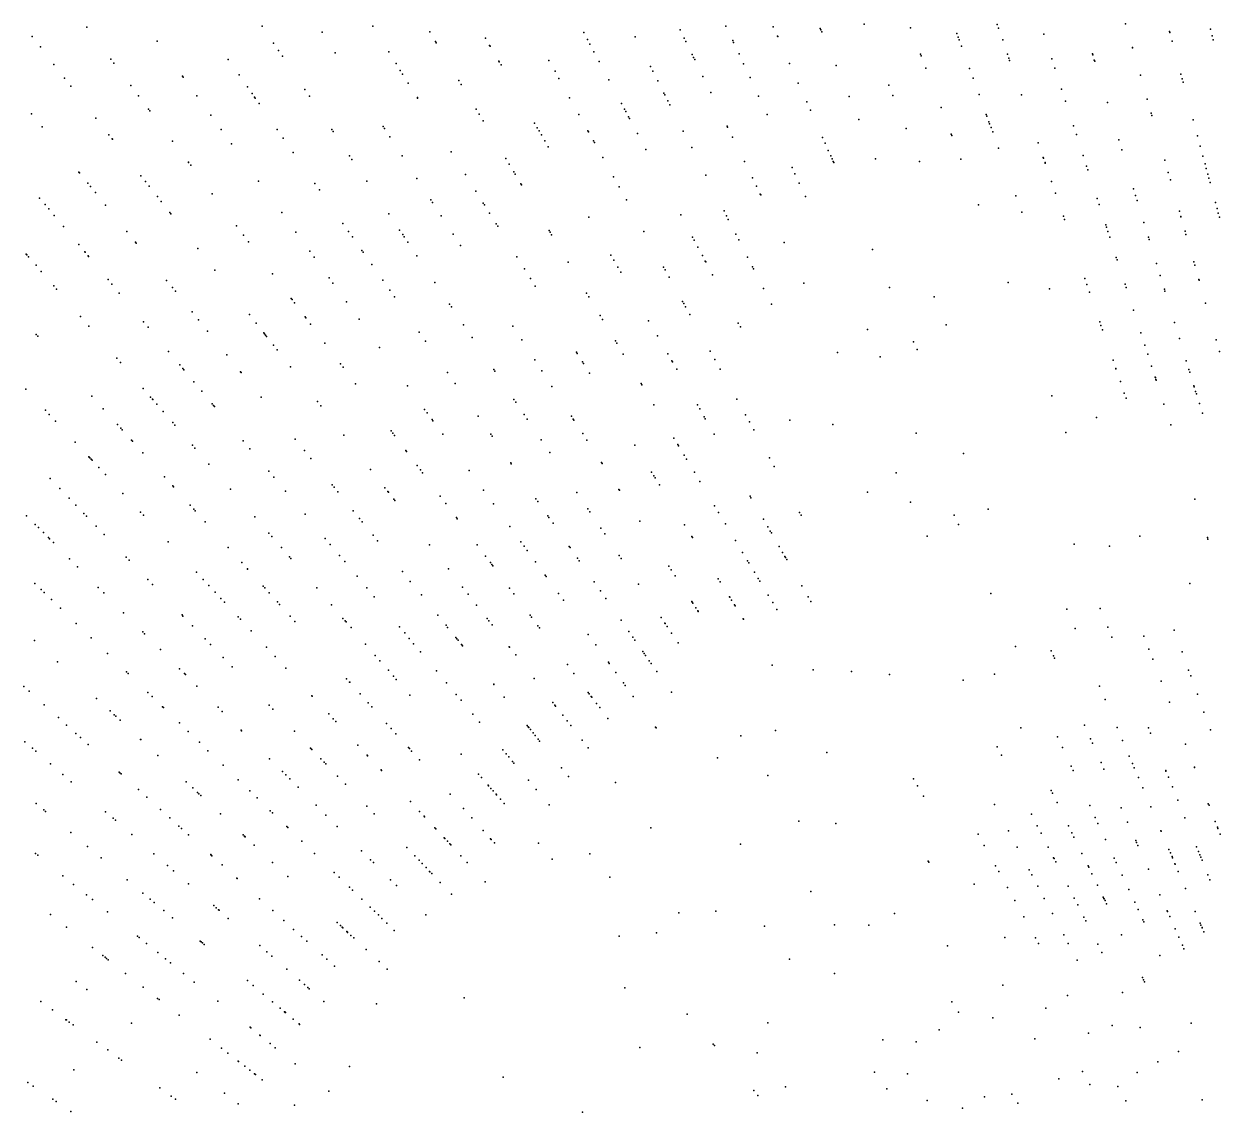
# Model space of a CAD drawing. Header units: metres. Extents: x -4327 to 4266, y -3886 to 3992.
# Drawn here: x -97.5 to -30.5, y 63.9 to 124.9 of the extents above; entities that cross this region are included whole.
import ezdxf

# ---------------------------------------------------------------- set-up
doc = ezdxf.new("R2010")
doc.units = ezdxf.units.M

msp = doc.modelspace()

# ---------------------------------------------------------------- linework, layer by layer
for p in [(-93.96, 124.69, -121.36), (-84.15, 124.76, -118.83), (-77.95, 124.75, -119.46), (-60.75, 124.55, -120.66), (-58.18, 124.76, -121.72), (-55.53, 124.72, -116.92), (-52.9, 124.63, 2091.87), (-50.45, 124.87, -117.91), (-47.85, 124.66, -118.08), (-42.99, 124.85, -119.74), (-42.92, 124.64, 2089.85), (-35.81, 124.88, -119.11), (-31.06, 124.59, -116.31), (-97.01, 124.17, -120.3), (-90.03, 123.92, -121.09), (-80.79, 124.41, -118.72), (-74.76, 124.43, -119.46), (-74.44, 123.89, 2091.51), (-71.64, 124.09, -120.16), (-66.14, 124.4, -120.66), (-65.93, 124, -120.81), (-63.26, 124.15, -121.32), (-60.52, 124.08, -117.06), (-60.42, 123.89, 2094.22), (-57.8, 123.96, -121.21), (-55.3, 124.19, -117.59), (-55.28, 124.17, -121.78), (-52.87, 124.54, -118.72), (-52.82, 124.43, -118.09), (-45.26, 124.34, -118.69), (-45.18, 124.14, 2094.34), (-45.13, 123.99, 2091.84), (-42.69, 123.98, 2096.9), (-40.39, 124.3, 2090.17), (-33.35, 124.46, -120.62), (-33.33, 124.39, -116.27), (-33.2, 123.91, -120.87), (-30.97, 124.22, -116.35), (-30.91, 123.98, -116.63), (-96.56, 123.59, -118.39), (-83.51, 123.81, 2094.68), (-83.23, 123.4, -121.68), (-80.05, 123.26, -118.03), (-77.06, 123.32, 2087.69), (-74.4, 123.82, -119.94), (-71.41, 123.68, 2099.9), (-71.38, 123.64, -120.39), (-65.8, 123.75, 2094.57), (-65.57, 123.32, -120.55), (-57.75, 123.84, -117.55), (-45, 123.63, -118.4), (-37.67, 123.21, -116.2), (-35.43, 123.55, -116.17), (-35.42, 123.54, -116.93), (-95.8, 122.61, -121.23), (-92.62, 122.91, 2094.1), (-92.45, 122.69, -121.72), (-86.04, 122.88, -122.63), (-83.01, 123.07, -122.16), (-76.65, 122.67, -119.7), (-70.9, 122.8, -120.37), (-70.87, 122.75, -119.66), (-70.77, 122.58, -120.29), (-68.09, 122.84, -120.42), (-65.28, 122.77, 2095.14), (-60.07, 123.16, -117.49), (-59.99, 123, -120.74), (-59.99, 122.99, -121.13), (-59.93, 122.88, -120.89), (-57.45, 123.2, 2100.36), (-57.19, 122.64, -117.18), (-54.62, 122.67, 2092.45), (-52.02, 122.55, -118.9), (-47.29, 123.19, 2091.84), (-47.25, 123.09, -119.96), (-42.42, 123.19, -119.06), (-42.34, 122.96, -118.97), (-42.3, 122.83, -119.11), (-39.94, 122.93, -119.81), (-37.65, 123.14, -119.62), (-37.56, 122.85, -116.62), (-37.54, 122.79, -116.69), (-88.6, 121.95, -118.1), (-88.56, 121.9, -121.81), (-85.44, 122.02, -122.32), (-76.41, 122.28, -119.46), (-76.28, 122.07, -118.98), (-67.75, 122.23, -119.69), (-62.41, 122.49, -117.35), (-62.28, 122.23, 2101.78), (-59.47, 121.94, -121.69), (-56.83, 121.87, -118.9), (-46.99, 122.41, -118.9), (-44.54, 122.38, -118.75), (-39.77, 122.41, -116.34), (-34.98, 122.01, -120.12), (-32.71, 122.06, -119.98), (-95.2, 121.85, 2104.08), (-94.85, 121.4, 2096.35), (-91.5, 121.43, -122.1), (-84.97, 121.35, -118.97), (-81.75, 121.2, -119.78), (-75.97, 121.57, -119.69), (-73.13, 121.71, -120.14), (-73, 121.49, -120.45), (-67.53, 121.83, -120.22), (-64.73, 121.74, -120.71), (-62, 121.69, -121.43), (-54.13, 121.57, 2091.52), (-49.07, 121.45, -119.04), (-44.35, 121.85, -118.63), (-39.39, 121.23, -120.63), (-32.64, 121.8, -120.26), (-32.59, 121.61, -120.46), (-91.07, 120.86, -121.39), (-87.8, 120.85, -118.22), (-84.71, 120.98, -118.73), (-84.57, 120.78, -123.37), (-84.53, 120.72, -123.46), (-81.5, 120.83, -119.94), (-75.45, 120.75, 2093.66), (-75.44, 120.72, 2093.16), (-66.93, 120.74, -116.67), (-61.66, 121.01, 2098.36), (-61.6, 120.91, -120.91), (-61.43, 120.57, -117.18), (-59.03, 121.04, -118.68), (-56.35, 120.83, -119.06), (-51.29, 120.82, -118.38), (-48.84, 120.87, -118.61), (-44.01, 120.92, -120.07), (-41.63, 120.91, -119.83), (-39.17, 120.55, -119.57), (-34.6, 120.66, -120.49), (-90.51, 120.11, -122.54), (-90.44, 120.02, -117.88), (-84.32, 120.42, 2094.1), (-72.17, 120.11, 2094.07), (-64.03, 120.43, -117.07), (-63.86, 120.1, -116.75), (-63.79, 119.98, -117.67), (-61.32, 120.34, -117.47), (-53.66, 120.52, -119.5), (-53.45, 120.05, -119.69), (-46.14, 120.2, -120), (-36.83, 120.47, -120.39), (-34.38, 119.89, -120.25), (-97.05, 119.85, -121.37), (-93.45, 119.61, 2096.76), (-87.02, 119.77, -122.65), (-72, 119.82, 2089.08), (-71.78, 119.45, -120.15), (-68.9, 119.33, -116.59), (-66.41, 119.81, -120.59), (-63.63, 119.67, 2094.12), (-63.58, 119.58, -117.8), (-55.87, 119.81, -118.45), (-50.74, 119.53, -118.8), (-43.61, 119.8, 2093.87), (-43.58, 119.72, -115.92), (-43.46, 119.39, -119.98), (-43.42, 119.29, -117.16), (-34.34, 119.75, -119.32), (-32.02, 119.51, -118.76), (-96.46, 119.12, 2101.42), (-92.72, 118.67, -122.29), (-86.43, 118.96, -118.34), (-83.3, 118.96, -119.78), (-80.24, 118.96, -119.14), (-80.16, 118.85, -119.29), (-77.37, 119.14, -120.46), (-77.3, 119.03, -120.61), (-76.99, 118.55, -120.13), (-68.74, 119.06, -116.96), (-68.64, 118.89, -117.58), (-68.51, 118.67, -117.49), (-65.91, 118.9, -117.59), (-65.87, 118.83, -121.47), (-63.14, 118.75, -117.36), (-60.57, 118.87, -117.45), (-58.12, 119.16, -118.4), (-58.09, 119.1, -118.47), (-57.82, 118.54, -118.04), (-48.09, 119.03, 2089.56), (-45.57, 118.7, -119.15), (-45.54, 118.64, -119.22), (-43.34, 119.07, -120.7), (-43.25, 118.83, -116.96), (-38.72, 119.17, -118.19), (-38.56, 118.68, -120.18), (-31.79, 118.62, 2092.15), (-92.54, 118.45, -123.43), (-92.53, 118.43, -118.28), (-89.16, 118.31, -118.57), (-85.86, 118.17, -119.15), (-82.96, 118.49, -119.7), (-68.32, 118.34, -117.55), (-68.13, 118, -121.41), (-65.6, 118.34, -117.95), (-65.54, 118.24, -116.94), (-62.66, 117.85, -118.15), (-60.1, 117.95, -119), (-52.77, 118.51, -118.94), (-52.63, 118.21, -119.67), (-42.92, 117.93, -117.99), (-40.71, 118.22, -118.84), (-36.19, 118.38, -118.7), (-31.63, 118.03, -119.62), (-82.4, 117.68, 2095.58), (-79.26, 117.5, -120.45), (-79.12, 117.29, 2097.23), (-76.31, 117.5, -121.19), (-73.56, 117.72, -116.54), (-70.51, 117.35, -116.86), (-65.08, 117.4, 2091.7), (-57.15, 117.18, -118.23), (-52.45, 117.8, -119.79), (-52.31, 117.49, 2093.3), (-52.24, 117.33, 2090.56), (-52.17, 117.18, -119.42), (-49.8, 117.32, 2093.12), (-47.34, 117.18, -119.6), (-45.03, 117.31, -120.36), (-40.42, 117.4, -118.67), (-40.41, 117.36, -119.79), (-38.18, 117.52, -119.65), (-36.02, 117.82, -119.3), (-33.62, 117.25, 2097.46), (-31.48, 117.48, -119.85), (-94.41, 116.58, -122.22), (-94.37, 116.54, -118.29), (-88.27, 117.14, -122.73), (-88.26, 117.12, -118.82), (-88.14, 116.97, -118.67), (-70.32, 117.03, -120.73), (-70.05, 116.59, -116.75), (-54.48, 116.83, -119.09), (-52.14, 117.11, 2105.35), (-40.32, 117.11, -118.63), (-40.32, 117.09, -119), (-37.99, 116.92, 2094.39), (-37.92, 116.71, -119.09), (-33.42, 116.55, -119.87), (-31.36, 117.04, -120.31), (-31.29, 116.78, -120.57), (-93.91, 115.96, -122.8), (-90.93, 116.38, -118.73), (-90.67, 116.05, -122.01), (-84.34, 116.08, -119.93), (-81.19, 115.95, -119.5), (-78.29, 116.07, -119.78), (-75.48, 116.23, -120.27), (-72.76, 116.44, -120.61), (-69.98, 116.47, -121.08), (-69.66, 115.93, -117.64), (-69.62, 115.86, -121.5), (-64.48, 116.32, 2090.27), (-59.31, 116.41, -119.78), (-56.7, 116.26, -118.98), (-54.32, 116.49, -119.14), (-54.08, 115.97, -119.38), (-39.96, 116.06, 2091.15), (-33.3, 116.14, -116.74), (-31.21, 116.47, 2093.28), (-31.15, 116.25, -120.42), (-31.08, 116, -116.41), (-93.75, 115.77, -121.92), (-93.47, 115.43, -118.08), (-90.47, 115.8, 2093.35), (-90.01, 115.21, -118.99), (-86.94, 115.37, -118.75), (-80.93, 115.59, -119.26), (-72.19, 115.52, 2087.06), (-64.16, 115.75, -117.54), (-56.48, 115.8, -116.2), (-56.26, 115.34, -119.35), (-56.23, 115.3, -116.07), (-53.73, 115.22, -119.53), (-41.95, 115.25, 2089.4), (-39.74, 115.41, -119.76), (-35.36, 115.65, -116.98), (-35.25, 115.28, -120.22), (-96.6, 115.13, 2091.86), (-96.3, 114.77, -122.07), (-96.09, 114.52, -122.07), (-92.91, 114.73, -123.54), (-89.8, 114.94, 2094.18), (-74.7, 115.03, -116.95), (-74.6, 114.87, -117.18), (-71.77, 114.85, -121.21), (-71.7, 114.75, -120.97), (-63.75, 115.02, -118.47), (-44.05, 114.75, 2093.9), (-37.4, 115.1, -119.39), (-37.29, 114.76, 2094.78), (-35.16, 114.99, -117.33), (-30.78, 114.87, -120.43), (-30.69, 114.54, -117.23), (-95.79, 114.15, -123.04), (-89.31, 114.31, 2099.24), (-89.25, 114.24, -118.91), (-83.05, 114.31, -119.81), (-77.05, 114.24, -115.81), (-74.12, 114.13, -116.29), (-71.41, 114.28, -120.47), (-65.85, 114.05, -118.26), (-60.71, 114.19, 2105.03), (-58.29, 114.41, 2090.06), (-58.15, 114.13, 2103.6), (-58.05, 113.92, -118.39), (-41.61, 114.33, 2092.22), (-39.29, 114.11, -116.87), (-39.23, 113.93, -117.06), (-32.8, 114.4, -119.99), (-32.71, 114.09, -120.31), (-32.71, 114.08, -119.26), (-30.62, 114.28, 2093.66), (-30.56, 114.06, -117.38), (-95.27, 113.54, -118.49), (-91.72, 113.26, 2092.43), (-85.58, 113.57, 2090.92), (-82.26, 113.22, -119.85), (-79.62, 113.71, 2091.65), (-79.31, 113.26, -120.26), (-76.45, 113.33, -121.28), (-71.04, 113.69, 2088.95), (-70.96, 113.56, -118.41), (-68.08, 113.31, -118.83), (-68.03, 113.22, -117.83), (-62.78, 113.25, -118.46), (-36.92, 113.62, -116.69), (-36.88, 113.5, -116.82), (-36.8, 113.25, -119.92), (-34.78, 113.75, -120.05), (-32.48, 113.27, -120.1), (-94.41, 112.52, -122.09), (-91.23, 112.66, -119.31), (-91.19, 112.61, -119.78), (-85.19, 113.05, -119.5), (-84.91, 112.68, -120.04), (-79.09, 112.95, -119.93), (-76.27, 113.08, -117.07), (-76.19, 112.96, -121.41), (-75.99, 112.66, -117.28), (-73.46, 113.11, -117.31), (-67.94, 113.06, 2091.09), (-60.05, 112.93, -119.07), (-59.96, 112.77, -118.9), (-57.63, 113.11, -119.36), (-57.46, 112.78, -119.39), (-54.93, 112.63, -119.63), (-36.7, 112.94, -120.25), (-34.53, 112.93, -119.84), (-34.49, 112.81, -119.97), (-32.43, 113.09, -117.46), (-97.35, 111.99, -117.05), (-97.31, 111.95, -117.13), (-97.22, 111.84, -121.69), (-94.07, 112.11, -122.73), (-94.06, 112.1, -118.43), (-93.88, 111.89, 2096.92), (-93.86, 111.86, 2096.42), (-87.74, 112.31, -119.13), (-81.48, 112.15, -116.77), (-78.56, 112.2, -116.79), (-78.49, 112.09, -116.55), (-75.48, 111.9, -121.34), (-73.04, 112.48, -117.03), (-69.88, 111.84, -118.81), (-64.62, 111.93, -118.36), (-59.75, 112.37, -119.39), (-59.5, 111.91, -119.95), (-49.97, 112.24, 2093.15), (-96.8, 111.36, -120.49), (-81.23, 111.81, -120.34), (-78.01, 111.41, -121.32), (-69.46, 111.16, -117.83), (-67.02, 111.54, -118.13), (-64.46, 111.65, -118.71), (-64.23, 111.25, -119.21), (-64.23, 111.25, -119.21), (-61.67, 111.26, -119.08), (-59.34, 111.6, -119.22), (-59.31, 111.55, 2093.69), (-59.31, 111.55, 2093.69), (-56.97, 111.82, -119.81), (-56.7, 111.27, -117.54), (-56.64, 111.16, -117.68), (-36.33, 111.8, -116.85), (-36.28, 111.67, -119.81), (-34.08, 111.47, -117.14), (-31.99, 111.55, -117.64), (-31.93, 111.37, -117.83), (-96.51, 111.02, -120.65), (-92.77, 110.56, -118.91), (-89.49, 110.51, -118.33), (-86.79, 111.08, -120.19), (-83.56, 110.88, -120.36), (-80.4, 110.66, -117.01), (-77.39, 110.53, -121.02), (-69.13, 110.63, -117.4), (-64.07, 110.98, -119.18), (-61.58, 111.1, -118.91), (-61.36, 110.7, -119.39), (-58.93, 110.83, -120.49), (-38.09, 110.62, -120.56), (-33.87, 110.79, -117.83), (-31.7, 110.56, -117.61), (-31.69, 110.52, -118.35), (-95.81, 110.21, -122.33), (-95.65, 110.03, 2093.18), (-92.56, 110.31, -118.91), (-89.16, 110.11, 2100.23), (-89, 109.91, -119.66), (-80.18, 110.36, -120.49), (-77, 109.97, 2091.95), (-74.47, 110.4, 2093.02), (-68.86, 110.2, -117.96), (-56.08, 110.07, 2085.09), (-53.83, 110.37, 2091.9), (-49.03, 110.12, 2092.53), (-42.38, 110.4, 2092.66), (-40.06, 110.05, 2092.73), (-37.98, 110.29, -119.16), (-37.83, 109.86, -119.6), (-35.84, 110.31, -117.71), (-35.78, 110.11, -118.26), (-33.64, 110.03, -117.92), (-33.61, 109.92, -117.68), (-92.15, 109.81, -119.69), (-82.52, 109.5, -120.44), (-82.47, 109.44, -116.71), (-82.33, 109.26, -120.04), (-79.43, 109.32, -116.63), (-76.74, 109.6, -117.4), (-76.74, 109.6, -117.4), (-73.65, 109.19, -117.87), (-65.98, 109.81, -118.49), (-65.85, 109.59, -118.76), (-60.61, 109.34, 2090.77), (-60.54, 109.23, -117.54), (-55.63, 109.18, -118.91), (-46.52, 109.59, 2086.61), (-31.33, 109.25, -118.92), (-94.31, 108.49, -117.64), (-88.07, 108.75, -119.85), (-84.85, 108.61, -120.01), (-81.74, 108.48, -116.58), (-73.54, 109.03, -118.09), (-65.22, 108.55, -119.33), (-60.44, 109.04, -119.94), (-60.2, 108.6, -118.67), (-35.37, 108.85, -117.81), (-93.84, 107.95, -118.9), (-90.79, 108.19, -118.71), (-90.53, 107.89, -119.56), (-87.7, 108.3, -120.15), (-84.48, 108.13, -115.72), (-81.7, 108.42, -120.84), (-81.43, 108.06, 2090.63), (-78.72, 108.34, -117.64), (-72.87, 108.03, -118.3), (-70.11, 107.96, -118.54), (-65.09, 108.33, 2094.44), (-62.51, 108.26, -117.41), (-57.49, 108.12, -119.36), (-57.37, 107.91, -119.25), (-45.85, 108.02, 2096.97), (-37.26, 108.2, -119.21), (-37.19, 107.99, -119.77), (-33.07, 108.15, -118.08), (-96.79, 107.49, -117.33), (-96.7, 107.4, -117.49), (-87.2, 107.68, -116.46), (-84.05, 107.58, -121.11), (-84.01, 107.52, 2090.55), (-83.95, 107.45, -120.17), (-83.9, 107.38, -117.22), (-75.36, 107.62, -118.23), (-72.38, 107.31, -117.77), (-69.61, 107.19, -118.08), (-69.61, 107.19, -118.08), (-62.02, 107.42, -118.8), (-50.25, 107.77, 2104.14), (-37.1, 107.75, -120.02), (-34.95, 107.58, 2103.46), (-32.8, 107.27, -118.27), (-30.74, 107.19, -115.79), (-89.39, 106.53, 2095.39), (-83.5, 106.88, 2095.62), (-83.3, 106.63, 2090.63), (-80.64, 107.01, -117.18), (-77.57, 106.76, -117.59), (-75, 107.11, -118.18), (-66.54, 106.49, -117.54), (-64.37, 107.13, -118.53), (-64.29, 107, -117.24), (-59.07, 106.56, -119.27), (-51.93, 106.47, 2096.16), (-47.68, 107.08, 2094.47), (-47.68, 107.08, 2094.47), (-47.48, 106.64, 2106.52), (-34.73, 106.88, 2089.73), (-30.55, 106.54, -117.12), (-92.28, 106.16, -118.23), (-92.07, 105.92, -118.61), (-92.07, 105.91, -119), (-86.12, 106.35, -116.94), (-79.76, 105.85, -117.32), (-68.88, 106.07, -118.78), (-66.51, 106.43, -117.61), (-66.21, 105.96, -119.29), (-66.15, 105.86, -117.24), (-63.93, 106.39, -119.79), (-61.44, 106.41, -118.2), (-61.21, 106.02, -118.67), (-61.18, 105.96, -118.74), (-58.81, 106.09, -118.75), (-49.54, 106.24, 2094.72), (-36.51, 106.04, -118.63), (-34.57, 106.39, -118.21), (-32.41, 106.01, -116.76), (-88.76, 105.78, -119.71), (-88.59, 105.58, 2093.97), (-88.53, 105.51, -116.28), (-85.35, 105.4, -120.99), (-85.35, 105.39, -121.38), (-85.32, 105.36, -117.27), (-82.56, 105.68, -117.8), (-79.61, 105.65, -117.23), (-73.76, 105.35, -118.68), (-71.17, 105.52, -119.01), (-71.12, 105.44, -118.01), (-68.48, 105.45, -118.47), (-65.82, 105.33, -117.54), (-60.93, 105.54, -118.52), (-58.5, 105.54, -119.03), (-36.36, 105.58, -121.13), (-36.35, 105.57, -118.75), (-34.35, 105.72, -117.84), (-32.26, 105.52, -117.24), (-32.22, 105.38, -120.45), (-90.81, 104.47, -118.55), (-87.96, 104.83, -116.17), (-78.92, 104.73, -117.76), (-76.01, 104.62, -117.91), (-73.34, 104.74, -118.01), (-67.92, 104.58, 2085.53), (-62.93, 104.74, -118.19), (-62.89, 104.67, -118.63), (-36.1, 104.86, -119.12), (-34.15, 105.1, -122.53), (-34.15, 105.09, -117.78), (-34.14, 105.07, -119.85), (-34.11, 104.97, -117.9), (-34.09, 104.92, -118.63), (-31.99, 104.62, -118.8), (-31.97, 104.56, -121.9), (-97.38, 104.42, -118.42), (-93.68, 104.04, 2092.32), (-90.39, 103.98, -119.3), (-90.29, 103.87, 2090.98), (-90.27, 103.85, -115.65), (-87.53, 104.31, -119.62), (-84.2, 103.98, -116.63), (-70.05, 103.85, -117.13), (-57.57, 103.86, -119.2), (-39.94, 104.05, 2093.79), (-35.88, 104.2, -123.14), (-35.78, 103.92, -121.73), (-31.89, 104.3, -121.47), (-31.84, 104.16, -119.58), (-96.28, 103.25, -118.79), (-93.04, 103.33, 2095.14), (-93.04, 103.33, 2095.14), (-90.04, 103.58, 2102.78), (-89.69, 103.18, -116.32), (-86.94, 103.61, -116.1), (-86.86, 103.51, -120.8), (-86.81, 103.46, -120.88), (-81.05, 103.73, -117.95), (-80.86, 103.5, -116.78), (-75.05, 103.29, -118.22), (-69.94, 103.69, -117.34), (-62.22, 103.54, -118.9), (-59.78, 103.54, -115.52), (-59.65, 103.32, -115.78), (-33.66, 103.59, -119.58), (-31.68, 103.62, -119.75), (-96.06, 103.01, -119.17), (-95.71, 102.64, -118.22), (-89.15, 102.56, -116.13), (-74.9, 103.1, 2092.87), (-74.63, 102.73, -118.6), (-74.59, 102.66, -116.47), (-72.06, 102.92, -119.29), (-72.06, 102.92, -119.29), (-69.48, 103.01, -117.85), (-69.31, 102.75, -117.81), (-66.83, 102.91, -117.66), (-66.73, 102.75, -117.86), (-66.69, 102.69, -117.93), (-59.4, 102.88, -116.3), (-59.4, 102.88, -116.3), (-59.34, 102.77, -116.43), (-57.09, 102.99, -116.29), (-57.09, 102.99, -116.29), (-56.87, 102.6, -116.74), (-54.6, 102.69, 2098.78), (-37.43, 102.84, 2099.15), (-31.51, 103.08, -119.25), (-92.24, 102.44, -118.84), (-92.06, 102.25, -119.14), (-91.98, 102.15, -119.29), (-89.03, 102.41, -116.35), (-79.57, 101.85, -117.98), (-76.93, 102.09, 2099.36), (-76.83, 101.96, -118.59), (-76.73, 101.83, -117.67), (-74.03, 101.9, -117.13), (-71.35, 101.9, -116.96), (-71.27, 101.79, -117.47), (-66.2, 101.94, -118.86), (-58.84, 101.91, -119.55), (-56.62, 102.14, -119.03), (-52.2, 102.44, 2095.35), (-47.54, 101.96, 2091.98), (-39.15, 101.99, 2095.4), (-33.28, 102.42, -119.01), (-94.61, 101.46, 2090.4), (-91.46, 101.57, -119.8), (-91.41, 101.52, -120.26), (-88.05, 101.29, -119.2), (-87.91, 101.13, -116.03), (-85.2, 101.53, -116.17), (-82.29, 101.62, -117.8), (-68.52, 101.59, -118.91), (-65.96, 101.57, -118.95), (-63.29, 101.29, -118.85), (-61.1, 101.69, -115.76), (-60.88, 101.32, -115.84), (-60.84, 101.26, -119.1), (-93.84, 100.64, -115.65), (-93.82, 100.61, 2090.23), (-93.79, 100.58, -118.83), (-93.72, 100.51, 2087.98), (-90.82, 100.86, -119.75), (-84.83, 101.09, -117.2), (-81.78, 100.99, -117.58), (-81.42, 100.55, -117.84), (-76.1, 100.99, -116.96), (-76.06, 100.94, -117.03), (-68.04, 100.87, -118.72), (-60.52, 100.72, -119.37), (-60.39, 100.51, -116.43), (-55.75, 100.58, -116.58), (-44.89, 100.82, 2094.85), (-93.66, 100.44, -119.05), (-93.28, 100.03, -116.24), (-87.12, 100.22, -116.27), (-83.77, 99.83, -117.92), (-78.07, 99.92, -118.05), (-75.47, 100.15, -118.81), (-75.28, 99.9, 2092.01), (-72.56, 99.87, -117.6), (-70.23, 100.3, -117.93), (-70.2, 100.25, -117.99), (-65.15, 100.32, -115.82), (-65.11, 100.26, -115.89), (-55.49, 100.1, -117.81), (-96.02, 99.43, -119.17), (-92.91, 99.64, -119.54), (-89.61, 99.52, -117.25), (-83.49, 99.5, -117.66), (-75.16, 99.74, -117.17), (-62.34, 99.77, -118.87), (-62.22, 99.57, -118.76), (-62.15, 99.46, -118.89), (-59.95, 99.77, 2100.28), (-59.64, 99.26, 2089.54), (-48.65, 99.74, 2084.8), (-95.47, 98.87, -120.07), (-91.94, 98.59, -114.7), (-89.15, 99.01, -116.14), (-89.11, 98.96, -116.98), (-85.91, 98.83, -117.59), (-82.84, 98.72, -118.02), (-80.22, 99.07, 2093.62), (-80.12, 98.94, -117.88), (-79.9, 98.67, -118.98), (-77.27, 98.9, -119.43), (-77.11, 98.7, 2094.76), (-77.08, 98.66, -117.2), (-74.18, 98.44, 2099.89), (-71.75, 98.76, -117.95), (-66.53, 98.64, -116.47), (-64.17, 98.81, 2084.92), (-64.14, 98.77, -115.92), (-64.14, 98.76, -116.29), (-61.91, 99.07, -119.34), (-50.26, 98.65, 2101.59), (-94.95, 98.32, -119.41), (-94.57, 97.93, -116.6), (-88.17, 97.93, -117.42), (-76.78, 98.27, -117), (-76.72, 98.19, -120.01), (-73.86, 98.02, 2090.9), (-71.2, 98, -118.2), (-68.82, 98.29, -119.01), (-68.72, 98.14, -118.84), (-58.83, 97.9, -116.29), (-56.83, 98.43, -116.49), (-56.78, 98.34, 2090.42), (-47.85, 98.1, 2093.66), (-31.93, 98.26, 2091.45), (-97.33, 97.33, 2091.23), (-94.13, 97.47, 2093.62), (-93.97, 97.31, -119.88), (-90.95, 97.53, -116.38), (-90.79, 97.36, -119.67), (-87.97, 97.7, 2102.39), (-87.89, 97.61, -116.4), (-84.55, 97.27, -117.64), (-81.74, 97.42, -118.39), (-79.04, 97.61, -118.61), (-78.7, 97.19, 2091.51), (-73.27, 97.24, -118.28), (-73.22, 97.17, -117.3), (-68.15, 97.33, -115.56), (-68.09, 97.24, -115.32), (-65.92, 97.73, -116.16), (-65.91, 97.72, -119.36), (-65.8, 97.56, -119.55), (-58.6, 97.52, -116.73), (-56.08, 97.14, -117.23), (-54.06, 97.52, -119.24), (-53.97, 97.37, -119.06), (-45.41, 97.37, 2105.01), (-43.5, 97.71, 2095.52), (-96.85, 96.85, -115.63), (-96.67, 96.67, 2094.54), (-93.44, 96.76, -119.6), (-93.44, 96.75, 2095.94), (-87.34, 97, -116.56), (-78.55, 97, -117.61), (-70.28, 96.73, -118.72), (-67.86, 96.92, 2093.66), (-65.18, 96.64, -119.59), (-63.01, 97.03, -119.74), (-60.5, 96.82, -115.99), (-58.21, 96.88, -117.1), (-55.84, 96.71, -117.36), (-55.7, 96.47, -117.97), (-45.16, 96.85, 2093.77), (-96.39, 96.39, -119.08), (-96.11, 96.11, -119.53), (-96.04, 96.04, -116.58), (-95.83, 95.83, -119.97), (-92.99, 96.29, -116.56), (-89.41, 95.88, -116.3), (-83.77, 96.37, -117.84), (-83.6, 96.17, -118.12), (-80.61, 96.06, -116.62), (-77.93, 96.24, -117.2), (-77.69, 95.94, -117.6), (-69.66, 95.88, -115.52), (-64.97, 96.33, -119.6), (-60.1, 96.17, -116.73), (-60.06, 96.12, 2086.42), (-57.65, 95.95, -118.15), (-55.64, 96.38, -117.72), (-46.91, 96.19, 2096.77), (-35.01, 96.2, 2095.5), (-31.23, 96.11, 2092.06), (-31.2, 96.02, 2090.06), (-86.04, 95.56, 2093.05), (-83.07, 95.56, -117.88), (-80.33, 95.73, -118.91), (-79.81, 95.11, 2095.58), (-74.77, 95.7, -118.24), (-72.11, 95.7, -118.46), (-69.48, 95.63, 2091.66), (-69.3, 95.39, -118.62), (-66.96, 95.62, -118.72), (-66.91, 95.55, -119.16), (-64.15, 95.11, -117.19), (-57.25, 95.28, -117.84), (-55.21, 95.62, -117.18), (-55.01, 95.28, -116.51), (-38.68, 95.74, 2090.2), (-36.71, 95.63, 2096.75), (-94.93, 94.93, 2091.95), (-94.48, 94.48, -120.24), (-91.76, 95.02, -116.68), (-91.59, 94.84, -116.59), (-85.29, 94.72, 2093.37), (-82.61, 95.04, -118.26), (-82.53, 94.94, -115.46), (-79.52, 94.77, -117.33), (-79.52, 94.77, -117.33), (-71.65, 95.08, -119.24), (-71.37, 94.71, -118.65), (-71.29, 94.61, -115.21), (-71.24, 94.54, -116.01), (-68.84, 94.75, -115.16), (-66.5, 94.97, -116), (-66.4, 94.82, -115.82), (-64.05, 94.95, -117.38), (-61.38, 94.52, -117.41), (-56.97, 94.81, -115.61), (-56.9, 94.7, -118.15), (-54.88, 95.06, -115.73), (-54.84, 94.99, -117.17), (-54.84, 94.99, -117.17), (-54.78, 94.88, -117.29), (-90.54, 93.76, -116.78), (-87.82, 94.17, -117.03), (-87.44, 93.76, -116.9), (-84.96, 94.36, -116.03), (-84.96, 94.35, -116.41), (-78.83, 93.95, -117.72), (-76.29, 94.21, -117.39), (-73.72, 94.36, -118.9), (-68.3, 94, -119.6), (-68.25, 93.94, -116.17), (-61.24, 94.31, -117.66), (-61.03, 93.98, -116.99), (-58.61, 93.8, -115.61), (-56.59, 94.18, -116.99), (-56.38, 93.83, -117.71), (-96.86, 93.54, -119.07), (-96.52, 93.21, -115.43), (-93.32, 93.32, -116.44), (-90.28, 93.49, -116.82), (-87.12, 93.43, -117.77), (-84.09, 93.39, -115.6), (-84, 93.29, -116.48), (-81.09, 93.29, -116.34), (-78.28, 93.29, -117.54), (-75.85, 93.66, -118.11), (-72.92, 93.33, -119.15), (-70.29, 93.28, -118.66), (-65.56, 93.63, -117.26), (-65.21, 93.13, 2092.91), (-63.07, 93.5, -116.99), (-58.51, 93.64, -114.41), (-56.29, 93.68, -118.56), (-53.93, 93.41, 2090.72), (-32.21, 93.54, 2095.42), (-96.34, 93.04, -120.26), (-95.93, 92.64, -115.99), (-93.01, 93.01, -116.94), (-86.77, 93.05, 2089.63), (-86.45, 92.71, -116.99), (-86.26, 92.5, -115.83), (-83.75, 93.02, 2093.26), (-83.29, 92.51, -116.14), (-77.87, 92.8, -118.2), (-75.23, 92.9, -118.05), (-72.62, 92.95, -115.73), (-70.06, 92.97, -116.22), (-67.55, 92.98, 2094.6), (-67.28, 92.61, -116.04), (-64.91, 92.7, -116.62), (-60.1, 92.54, -117.24), (-60.07, 92.5, -115.91), (-60.03, 92.44, -117.36), (-57.99, 92.8, -118.44), (-57.97, 92.78, -121.17), (-57.87, 92.61, -118.98), (-55.81, 92.89, -120.42), (-55.56, 92.47, -118.83), (-53.58, 92.8, -118.82), (-53.43, 92.54, 2093.52), (-43.36, 92.99, 2100.25), (-95.43, 92.16, -116.79), (-91.9, 91.9, -116.44), (-88.63, 91.78, -116.46), (-83.17, 92.37, -116.35), (-80.27, 92.34, -116.94), (-74.31, 91.77, -115.6), (-72.14, 92.33, -118.65), (-69.15, 91.76, -115.97), (-59.86, 92.17, -115.25), (-59.76, 92.01, -115.43), (-59.74, 91.99, -117.17), (-59.73, 91.97, -117.54), (-57.71, 92.35, -120.61), (-57.67, 92.29, 2087.42), (-55.33, 92.08, -119.25), (-39.1, 92.11, -93.57), (-37.23, 92.14, 2104.91), (-94.56, 91.31, 2102.14), (-88.58, 91.72, 2094.12), (-88.05, 91.18, -117.74), (-85.49, 91.68, -118.5), (-85.36, 91.54, -116.14), (-82.58, 91.71, 2102.38), (-82.31, 91.42, 2095.64), (-79.62, 91.59, -117.26), (-79.5, 91.45, 2103.51), (-79.45, 91.4, -117.52), (-79.16, 91.07, -117.61), (-76.46, 91.12, -115.43), (-73.85, 91.2, 2096.97), (-73.76, 91.08, 2094.22), (-71.55, 91.59, -116.41), (-71.45, 91.45, 2094.29), (-71.27, 91.22, -119.68), (-69.07, 91.66, -116.09), (-68.71, 91.18, 2101.65), (-64.05, 91.48, -117.36), (-61.81, 91.64, -117.06), (-61.6, 91.32, -117.42), (-61.59, 91.31, -115.37), (-61.47, 91.14, -115.91), (-57.22, 91.57, -118.41), (-57.2, 91.54, -118.78), (-36.8, 91.09, -93.69), (-93.71, 90.5, -116.47), (-90.83, 90.83, -117), (-90.73, 90.73, -117.52), (-87.33, 90.44, -116.28), (-84.76, 90.9, 2097.82), (-76.16, 90.77, -118.04), (-75.91, 90.47, -115.23), (-73.3, 90.52, -118.98), (-73.24, 90.45, -115.19), (-68.61, 91.05, -116.84), (-65.89, 90.68, -116.27), (-63.62, 90.86, -116.69), (-63.39, 90.53, -115.01), (-61.22, 90.76, -117.71), (-38.64, 91.02, -93.37), (-36.58, 90.54, -94.66), (-34.78, 90.6, 2104.26), (-33.09, 90.93, 2098.02), (-96.89, 90.35, -116.25), (-89.84, 89.84, -118.15), (-87.03, 90.13, -116.01), (-83.91, 89.98, -116.95), (-78.36, 90.14, -117.43), (-75.67, 90.17, -118.81), (-73.18, 90.37, -119.17), (-72.99, 90.13, 2092.79), (-72.97, 90.11, -115.63), (-72.93, 90.06, -119.55), (-70.31, 89.99, -116.66), (-70.29, 89.97, -115.99), (-65.46, 90.1, -117.3), (-63.28, 90.37, 2094.1), (-62.84, 89.74, -116.27), (-60.86, 90.22, -116.26), (-41.97, 90.01, -93.27), (-39.97, 89.77, -93.3), (-34.5, 89.87, -93.93), (-95.6, 89.15, -116.35), (-92.81, 89.62, -117.12), (-86.33, 89.4, -116.72), (-83.41, 89.45, -116.63), (-77.81, 89.51, -114.72), (-77.55, 89.21, -117.62), (-75.28, 89.71, -115.52), (-69.95, 89.54, 2091.67), (-64.76, 89.13, -117.06), (-64.71, 89.07, -115.07), (-62.76, 89.63, -119.47), (-62.68, 89.51, -115.84), (-62.47, 89.22, -117.89), (-62.37, 89.07, -118.73), (-39.84, 89.49, -93.62), (-39.78, 89.36, 2095.97), (-34.28, 89.3, -93.84), (-32.65, 89.71, -94.38), (-91.73, 88.59, 2094.37), (-91.65, 88.5, -115.92), (-88.77, 88.77, -116.11), (-88.5, 88.5, -116.52), (-88.44, 88.44, 2091.76), (-85.82, 88.87, -116.41), (-82.81, 88.8, -117.19), (-77.08, 88.68, -114.77), (-74.39, 88.66, -119), (-67.06, 89, -117.24), (-66.69, 88.5, -117.48), (-64.34, 88.56, -121.11), (-62.05, 88.61, -117.21), (-55.59, 88.96, 2100.13), (-53.3, 88.71, 2094.95), (-51.16, 88.61, 2094.5), (-49.03, 88.45, 2093.56), (-43.15, 88.46, 2084.68), (-32.28, 88.68, -96.19), (-97.48, 87.77, 2097.65), (-87.8, 87.8, -116.48), (-79.42, 88.21, -117.47), (-79.25, 88.02, -117.73), (-79.24, 88.01, -118.1), (-76.8, 88.35, -114.85), (-76.64, 88.16, -115.11), (-73.82, 87.98, -115.67), (-71.18, 87.9, -116.68), (-71.17, 87.89, -117.04), (-68.92, 88.22, -116.75), (-63.92, 87.98, -117.7), (-63.82, 87.83, -118.55), (-44.9, 88.12, 2094.67), (-37.27, 87.8, 2092.83), (-33.81, 88.08, -95.86), (-32.16, 88.37, -96.16), (-97.19, 87.51, -116.66), (-93.41, 87.11, -115.57), (-90.55, 87.44, -117.58), (-90.31, 87.21, -115.73), (-81.36, 87.25, -117.94), (-81.35, 87.24, -118.31), (-78.66, 87.36, -118.26), (-75.88, 87.29, -118.02), (-73.28, 87.33, 2098.66), (-70.6, 87.18, -116.87), (-65.89, 87.44, -116.33), (-65.83, 87.36, -117.11), (-65.72, 87.22, -118.98), (-65.69, 87.18, -120.37), (-63.37, 87.22, -118.23), (-61.23, 87.45, -118.5), (-31.79, 87.34, -89.81), (-96.35, 86.75, -116.42), (-92.66, 86.41, -117.06), (-89.72, 86.64, -118.81), (-89.67, 86.59, -116.69), (-86.61, 86.61, -116.8), (-86.38, 86.38, -117.14), (-83.75, 86.73, 2093.03), (-83.54, 86.5, -116.96), (-78.21, 86.86, -118.23), (-78.01, 86.63, -118.18), (-73, 87, -115.88), (-67.87, 86.87, -117), (-67.76, 86.73, -115.79), (-67.72, 86.68, -115.85), (-65.42, 86.82, -117.4), (-65.25, 86.59, -119.69), (-36.95, 87.04, -90.67), (-33.36, 86.9, -93.24), (-95.55, 86.04, -116.86), (-92.43, 86.19, -117.4), (-92.34, 86.11, -117.54), (-92.09, 85.88, -115.7), (-88.77, 85.73, 2102.38), (-80.42, 86.24, -115.06), (-80.17, 85.97, -118.26), (-80.02, 85.81, -114.23), (-77.18, 85.71, -115.53), (-72.35, 86.22, -116.87), (-71.97, 85.77, -116.39), (-67.31, 86.16, -121.23), (-67.07, 85.85, -119.22), (-64.79, 85.98, -117.68), (-31.42, 86.33, -91.62), (-95.09, 85.61, -117.18), (-94.57, 85.15, -117.19), (-88.29, 85.26, -116.54), (-85.32, 85.32, -117.61), (-85.3, 85.3, 2094.03), (-82.34, 85.27, 2097.65), (-76.92, 85.43, -115.91), (-76.66, 85.13, -115.25), (-69.31, 85.59, -116.75), (-69.25, 85.52, -114.77), (-69.22, 85.48, -115.85), (-69.13, 85.37, -114.95), (-68.97, 85.17, -117.6), (-66.87, 85.59, -117.82), (-62.12, 85.5, 2093.08), (-62.08, 85.45, 2091.84), (-55.4, 85.31, 2105.79), (-41.68, 85.46, -95.13), (-38.11, 85.6, -90.83), (-36.28, 85.47, -90.99), (-34.53, 85.46, -91.32), (-34.41, 85.16, -91.3), (-31.06, 85.34, 2093.03), (-97.42, 84.68, -117.05), (-94.31, 84.92, -115.72), (-93.88, 84.53, 2093.44), (-90.95, 84.81, -115.91), (-90.93, 84.8, 2098.57), (-87.66, 84.65, 2095.46), (-78.79, 84.49, -115.34), (-68.86, 85.03, -119.47), (-68.69, 84.83, -118.01), (-68.61, 84.72, -118.13), (-66.23, 84.77, -118.1), (-57.34, 85.01, 2099), (-43, 84.4, -94.78), (-39.62, 84.95, -96.8), (-37.78, 84.85, -91.32), (-37.67, 84.6, -91.95), (-35.98, 84.75, -91.42), (-32.45, 84.54, -90.11), (-97, 84.32, -116.55), (-96.81, 84.15, -116.83), (-89.99, 83.91, -118.75), (-87.18, 84.18, -116.71), (-83.73, 83.73, -114.91), (-81.43, 84.32, -117.54), (-81.38, 84.27, -117.6), (-81.36, 84.25, -115.16), (-80.85, 83.72, -118.37), (-78.26, 83.92, -115.06), (-78.25, 83.91, -118.23), (-78.24, 83.9, -118.6), (-75.96, 84.36, -115.58), (-75.9, 84.3, -116), (-75.78, 84.16, -116.19), (-73.01, 83.99, -116.69), (-70.67, 84.23, -115.55), (-70.49, 84.01, -115.13), (-70.34, 83.83, -116.39), (-65.89, 84.33, -118.27), (-58.66, 83.77, 2093.25), (-52.53, 84.07, 2099.66), (-42.76, 83.93, 2091.88), (-39.34, 84.35, -91.12), (-35.6, 83.87, -93.07), (-95.99, 83.44, -117.64), (-86.32, 83.36, -117.22), (-80.67, 83.53, -118.62), (-80.57, 83.44, 2093.04), (-77.49, 83.1, 2091.67), (-77.46, 83.07, -115.52), (-75.34, 83.67, 2093.72), (-70.13, 83.58, -116.69), (-70.05, 83.48, -117.83), (-67.38, 83.21, 2097.77), (-38.85, 83.31, -92.28), (-38.74, 83.07, -90.42), (-37.18, 83.52, -92.78), (-37.02, 83.14, -88.22), (-35.43, 83.46, -92.11), (-35.32, 83.21, -89.56), (-33.56, 83.07, 2091.33), (-31.95, 83.25, -91.48), (-31.95, 83.24, -90.09), (-95.31, 82.85, -115.66), (-94.84, 82.44, -115.97), (-92.14, 82.97, -115.94), (-92.12, 82.94, -119.24), (-92.04, 82.88, -116.45), (-88.4, 82.43, -117.04), (-85.48, 82.54, -117.34), (-83.01, 83.01, -117.72), (-82.82, 82.82, -118.34), (-82.6, 82.6, -115.11), (-79.92, 82.76, -115.11), (-72.03, 82.86, -116.39), (-71.86, 82.67, -116.63), (-69.24, 82.52, -117.63), (-66.99, 82.73, -120.12), (-64.37, 82.39, 2093.39), (-55.84, 82.79, 2090.87), (-47.69, 82.61, 2093.08), (-35.09, 82.67, -90.15), (-33.55, 83.03, -89.7), (-33.41, 82.69, -93.21), (-91.07, 82, -116.74), (-88.03, 82.09, -117.2), (-87.76, 81.84, -117.22), (-87.68, 81.76, -116.98), (-84.84, 81.93, -117.88), (-82.13, 82.13, -118.25), (-79.47, 82.3, -116.1), (-73.61, 81.75, -114.11), (-71.5, 82.25, -116.8), (-71.47, 82.22, -116.5), (-71.47, 82.22, -117.53), (-71.34, 82.07, -118.73), (-71.22, 81.93, -116.86), (-71.05, 81.74, -117.09), (-71.02, 81.7, -119.51), (-68.8, 82, -119.6), (-47.46, 82.21, 2082.84), (-39.97, 81.95, -88.77), (-39.9, 81.8, -91.06), (-34.85, 82.09, -93.21), (-33.19, 82.15, -93.42), (-96.79, 81.22, -115.97), (-90.6, 81.58, -117.03), (-87.58, 81.67, -117.48), (-84.42, 81.53, -115.27), (-81.12, 81.12, -118.6), (-78.29, 81.08, -116.02), (-75.84, 81.33, -115.73), (-70.81, 81.46, -116.07), (-70.6, 81.22, -117.38), (-68.08, 81.14, 2097.58), (-47.13, 81.63, 2093.38), (-43.15, 81.16, -98.19), (-39.64, 81.27, -91.66), (-37.82, 81.11, -90.82), (-34.4, 81.04, -93.95), (-32.89, 81.4, 2102.92), (-31.18, 81.21, -92.53), (-31.14, 81.13, -91.93), (-96.37, 80.86, -115.46), (-96.27, 80.78, -115.6), (-92.91, 80.76, -116.88), (-92.49, 80.4, -116.37), (-89.83, 80.89, -116.67), (-89.32, 80.42, -117.02), (-86.48, 80.64, -117.93), (-83.69, 80.81, -118.06), (-83.56, 80.69, -114.71), (-80.57, 80.57, -115.51), (-77.88, 80.64, -115.9), (-75.33, 80.78, -116.45), (-75.08, 80.51, -116.45), (-75.05, 80.48, -116.15), (-72.88, 80.94, -119.58), (-72.41, 80.42, -117.51), (-41.08, 80.63, -92.64), (-37.51, 80.44, -93.27), (-36.05, 80.98, -91.64), (-32.49, 80.41, -92.44), (-92.35, 80.28, -116.57), (-88.8, 79.96, 2094.34), (-88.65, 79.82, -117.94), (-82.77, 79.93, -114.75), (-82.71, 79.87, -118.35), (-79.94, 79.94, -116.37), (-74.47, 79.86, -114.88), (-74.42, 79.8, -115.3), (-71.77, 79.71, -117.37), (-62.38, 79.85, 2097.55), (-54.11, 80.23, 2098.27), (-52.03, 80.11, 2096.07), (-42.37, 79.69, -89.71), (-40.75, 79.98, -91.6), (-39.01, 79.98, -92.7), (-37.36, 80.11, -90.49), (-35.7, 80.17, -92.83), (-33.83, 79.69, -92.58), (-30.79, 80.21, -91.48), (-30.67, 79.89, 2104.76), (-30.64, 79.82, -91.53), (-94.86, 79.6, 2090.08), (-91.44, 79.49, -117.46), (-88.26, 79.47, -115.26), (-85.21, 79.46, -115.06), (-85.14, 79.4, -117.63), (-85.13, 79.38, -114.82), (-85.09, 79.35, -114.52), (-81.93, 79.12, -115.21), (-73.95, 79.3, -115.95), (-73.92, 79.27, -117.7), (-73.77, 79.11, -118.24), (-71.36, 79.25, -117.6), (-71.32, 79.2, -120), (-44.07, 79.5, 2095.03), (-40.54, 79.56, -89.25), (-38.82, 79.58, -91.74), (-38.7, 79.34, -91.66), (-36.94, 79.21, -91.45), (-35.24, 79.15, -92.86), (-35.19, 79.03, -90.92), (-33.82, 79.68, -90.18), (-30.52, 79.5, -94.22), (-96.84, 78.42, -115.63), (-93.93, 78.82, -116.3), (-90.2, 78.41, 2094.59), (-87.02, 78.36, -118.71), (-84.59, 78.88, -114.85), (-81.21, 78.43, -115.83), (-78.58, 78.58, -116.15), (-76.04, 78.75, -116.69), (-73.64, 78.97, -118.41), (-73.59, 78.91, -116.79), (-71.14, 79.01, -117.89), (-68.67, 79, 2095.64), (-65.8, 78.41, 2095.25), (-57.36, 78.94, 2090.97), (-43.72, 78.87, -93.64), (-41.88, 78.77, -90.74), (-40.14, 78.78, -90.12), (-38.26, 78.43, -94.66), (-38.25, 78.42, -89.51), (-35.12, 78.87, -93.14), (-33.38, 78.64, -93.29), (-33.3, 78.46, 2096.52), (-31.84, 78.8, -94.03), (-31.73, 78.53, -92.27), (-31.66, 78.35, -91.77), (-96.71, 78.32, -119.46), (-93.16, 78.17, -116.99), (-89.44, 77.75, -117.67), (-86.99, 78.33, -115.22), (-86.96, 78.3, -114.18), (-86.39, 77.79, -118.49), (-83.56, 77.92, -115.2), (-78.07, 78.07, -116.15), (-77.91, 77.91, 2091.6), (-75.6, 78.29, -117.28), (-75.36, 78.04, -115.9), (-75.19, 77.87, -118.84), (-73.02, 78.3, -119.24), (-72.66, 77.92, -117.35), (-67.9, 78.11, 2095.2), (-46.86, 77.99, 2097.03), (-46.83, 77.94, 2095.78), (-43.09, 77.74, -95.89), (-39.84, 78.18, -91.81), (-39.81, 78.14, 2100.67), (-39.72, 77.96, -91.36), (-37.91, 77.73, -91.98), (-36.45, 78.16, -90.83), (-36.34, 77.92, -93.47), (-36.33, 77.91, -91.43), (-33.21, 78.25, -91.31), (-33.18, 78.17, 2088.77), (-33.05, 77.85, -92.04), (-33.04, 77.83, -91.72), (-31.6, 78.22, 2473.81), (-31.6, 78.21, -91.91), (-31.53, 78.04, -92.41), (-95.3, 77.17, -115.93), (-89.1, 77.45, -118.12), (-85.56, 77.04, -118.89), (-85.55, 77.03, -115.05), (-82.71, 77.13, -115.65), (-80.11, 77.36, 2092.29), (-79.83, 77.09, -115.61), (-74.97, 77.63, 2091.97), (-74.77, 77.42, -119.73), (-74.75, 77.4, -116.72), (-74.65, 77.3, -119.55), (-64.69, 77.09, 2107.1), (-42.91, 77.41, 2092.63), (-41.21, 77.5, -92.14), (-41.06, 77.23, -92.42), (-37.87, 77.65, 2096.72), (-37.69, 77.28, -96.5), (-36, 77.21, 2095.52), (-34.52, 77.54, -93.8), (-32.86, 77.41, -94.17), (-31.2, 77.23, -94.2), (-94.7, 76.69, 2095.46), (-91.7, 76.95, -116.8), (-88.26, 76.73, -114.61), (-79.26, 76.54, -114.29), (-79.08, 76.37, -115.91), (-76.95, 76.95, -116.26), (-76.63, 76.63, -117.04), (-74.17, 76.8, -117.48), (-74.17, 76.8, -117.48), (-71.66, 76.84, 2103.63), (-44.28, 76.7, 2093.88), (-42.42, 76.52, 2095.67), (-40.72, 76.59, -93.79), (-39.03, 76.6, -91.43), (-37.38, 76.64, -91.4), (-35.63, 76.41, -91.95), (-32.46, 76.47, -93.74), (-31.09, 76.95, -94.48), (-93.97, 76.1, -117.35), (-93.65, 75.84, -116.69), (-90.82, 76.2, -117.97), (-90.41, 75.86, -117.44), (-90.18, 75.67, -117.4), (-84.29, 75.89, -116.37), (-78.56, 75.87, -116.93), (-73.54, 76.15, 2096.58), (-53.43, 76.3, 2094.18), (-42.01, 75.78, -96.92), (-40.36, 75.9, -91.43), (-38.68, 75.92, -94.17), (-37.06, 75.98, 2107.56), (-37.02, 75.9, -92.51), (-37.01, 75.88, -94.54), (-36.96, 75.79, -92.27), (-35.3, 75.69, -94.35), (-33.89, 76.11, -93.19), (-95.99, 75, -116.42), (-92.81, 75.16, -117.81), (-89.65, 75.23, -113.82), (-86.85, 75.5, -118.59), (-86.71, 75.37, -118.78), (-86.59, 75.27, -118.23), (-86.55, 75.24, -115.12), (-83.54, 75.22, -115.96), (-78.09, 75.41, -115.84), (-77.86, 75.19, -117.15), (-60.81, 75.09, 2095.02), (-58.74, 75.19, 2093.58), (-48.75, 75.07, 2089.33), (-39.91, 75.06, -94.36), (-38.49, 75.54, -92.87), (-36.87, 75.6, 2097.06), (-35.11, 75.29, -95.4), (-33.48, 75.21, -95.39), (-33.47, 75.18, -94.09), (-31.91, 75.18, -94.63), (-89.17, 74.82, -114.82), (-86.04, 74.79, -115.45), (-82.93, 74.67, -115.36), (-79.95, 74.55, -116.15), (-79.76, 74.38, -116.38), (-77.64, 74.98, -118.11), (-77.44, 74.79, -119.37), (-77.17, 74.52, -117.01), (-74.99, 74.99, -117.46), (-56.03, 74.36, 2093.18), (-52.11, 74.42, 2094.03), (-50.19, 74.41, 2095.08), (-41.5, 74.87, 2105.51), (-38.14, 74.85, -92.23), (-38.04, 74.65, -93.1), (-34.84, 74.71, -93.63), (-34.78, 74.59, -94.42), (-33.34, 74.89, -94.36), (-31.63, 74.52, -95.57), (-31.59, 74.41, -95.02), (-95.1, 74.3, -116.87), (-91.12, 73.79, -115.03), (-91.03, 73.72, -117.97), (-82.38, 74.17, -115.73), (-81.94, 73.78, -116.63), (-79.67, 74.3, -116.5), (-79.63, 74.25, -116.56), (-79.41, 74.05, -117.52), (-79.36, 74.01, -116.56), (-79.36, 74, -117.58), (-79.18, 73.83, -116.79), (-79.02, 73.69, -116.31), (-76.75, 74.11, -116.88), (-64.16, 73.8, 2095.47), (-62.07, 73.97, 2093.77), (-42.56, 73.71, 2093.52), (-40.85, 73.7, -96.35), (-39.27, 73.87, -93.89), (-36.03, 73.87, -94.18), (-33.04, 74.21, -94.02), (-32.83, 73.73, -94.14), (-31.52, 74.27, -95.15), (-31.52, 74.25, 2096.7), (-31.43, 74.04, -96.98), (-93.64, 73.16, -117.34), (-90.61, 73.38, -114.26), (-87.62, 73.52, -115.07), (-87.56, 73.47, -118.3), (-87.49, 73.41, -114.89), (-87.39, 73.33, -115.02), (-84.27, 73.26, -116.33), (-81.64, 73.51, -117.36), (-78.32, 73.04, -117.19), (-45.77, 73.25, 2096.47), (-40.68, 73.38, 2091.82), (-39.02, 73.38, -93.37), (-37.37, 73.35, -95.06), (-32.63, 73.28, -95.54), (-32.54, 73.08, -95.07), (-93.06, 72.71, -117.01), (-92.94, 72.61, -113.96), (-92.86, 72.55, -117.27), (-92.76, 72.47, -117.4), (-89.99, 72.87, -114.72), (-89.55, 72.52, -118.1), (-83.88, 72.92, -115.79), (-83.61, 72.68, -115.79), (-80.78, 72.74, -116.38), (-80.53, 72.51, -117.04), (-77.6, 72.37, -119.08), (-54.63, 72.5, 2092.28), (-38.52, 72.45, -94.96), (-37.13, 72.88, 2096.4), (-33.9, 72.7, -95.87), (-91.79, 71.71, -114.03), (-89.28, 72.3, -114.57), (-88.54, 71.7, 2097.41), (-82.76, 71.94, -116.51), (-80.09, 72.11, -116.9), (-77.15, 71.94, -116.96), (-52.1, 71.71, 2095.63), (-94.56, 71.26, -117.06), (-87.95, 71.22, -115.22), (-84.97, 71.3, -115.31), (-84.64, 71.02, -115.73), (-82.05, 71.33, -119.76), (-81.77, 71.08, -116.37), (-42.69, 71.04, 2094.86), (-34.86, 71.48, -95.14), (-34.8, 71.34, -96.24), (-34.75, 71.24, -95.36), (-93.95, 70.8, -80.85), (-90.8, 70.94, -115.29), (-90, 70.31, -114.89), (-84.08, 70.55, -115.73), (-81.58, 70.92, -119.99), (-81.51, 70.85, 2093.47), (-72.84, 70.34, 2096.06), (-63.84, 70.9, 2093.58), (-39.06, 70.47, 2094.45), (-35.99, 70.63, -96.65), (-96.53, 70.13, 2091.1), (-95.88, 69.66, -117.3), (-89.9, 70.24, -115.02), (-86.62, 70.15, 2094.04), (-83.57, 70.12, -114.64), (-83.14, 69.76, -116.2), (-83.14, 69.76, -119.94), (-80.69, 70.14, 2094.77), (-77.75, 70.01, 2094.64), (-45.53, 70.11, 2084.07), (-40.27, 69.76, 2093.7), (-95.13, 69.11, -113.61), (-95.1, 69.1, -116.85), (-94.95, 68.98, -117.04), (-88.79, 69.37, -115.35), (-82.89, 69.56, -115.47), (-82.88, 69.55, -114.45), (-82.85, 69.52, -119.26), (-82.83, 69.51, -116.91), (-82.41, 69.15, -118.77), (-60.35, 69.42, 2093.73), (-45.16, 69.53, 2095.61), (-43.25, 69.21, 2091.66), (-94.73, 68.83, -113.39), (-91.46, 68.92, -114.58), (-84.82, 68.69, -115.96), (-84.77, 68.65, -116.02), (-82.08, 68.88, -117.13), (-82.05, 68.85, -116.83), (-55.83, 68.94, 2097.37), (-46.24, 68.55, 2089.87), (-37.89, 68.36, 2367.71), (-36.57, 68.78, -97.44), (-34.99, 68.67, 2092.58), (-32.14, 68.92, 2095.62), (-93.39, 67.85, 2103.84), (-87.06, 68.02, -115.73), (-84.28, 68.25, -116.62), (-84.25, 68.22, -116.31), (-83.7, 67.78, -116.96), (-58.89, 67.74, 2095.08), (-58.83, 67.67, 2093.08), (-49.39, 67.98, 2095.07), (-47.53, 67.88, 2094.61), (-40.89, 68.05, 2093.25), (-92.79, 67.42, -114.76), (-86.42, 67.52, -113.75), (-86.06, 67.24, -115.9), (-83.41, 67.54, -117.31), (-63, 67.56, 2102.47), (-56.43, 67.25, 2102.67), (-32.84, 67.33, 2095.91), (-32.84, 67.33, 2095.91), (-94.68, 66.3, -79.44), (-92.16, 66.96, -114.48), (-92.16, 66.96, -117.64), (-92.01, 66.85, -114.66), (-85.48, 66.79, -114.88), (-85.47, 66.77, 2102.45), (-85.12, 66.51, -119.38), (-82.3, 66.65, -116.91), (-79.25, 66.5, 2094.2), (-34.01, 66.76, 2474.37), (-87.8, 66.16, 2108.64), (-84.84, 66.28, -115.64), (-84.57, 66.08, -116.29), (-84.52, 66.04, -116.35), (-84.14, 65.74, -116.46), (-70.66, 65.89, 2094.77), (-49.87, 66.18, 2094.61), (-48.02, 66.09, 2093.66), (-39.54, 65.81, 2325.73), (-38.23, 66.21, 2278.47), (-35.17, 66.15, 2096.16), (-97.26, 65.6, -116.74), (-96.97, 65.4, -117.8), (-89.87, 65.29, -115.85), (-86.26, 65, -118.72), (-80.41, 65.11, 2094.45), (-56.62, 65.14, 2094.72), (-54.84, 65.36, 2098.52), (-49.17, 65.25, 2093.91), (-37.81, 65.48, 2497.11), (-36.24, 65.38, 2468.87), (-95.86, 64.66, -114.18), (-95.67, 64.53, -117.24), (-89.24, 64.84, -115.55), (-89, 64.66, -115.49), (-85.48, 64.41, -116.23), (-82.34, 64.33, 2092.14), (-56.39, 64.86, 2085.98), (-46.92, 64.58, 2104.99), (-43.71, 64.8, 2091.04), (-42.18, 64.95, 2235.16), (-41.85, 64.44, 2086.09), (-35.79, 64.57, 2097.7), (-31.52, 64.62, 2108.27), (-94.85, 63.98, -113.98), (-66.21, 63.94, 2094.98), (-44.93, 64.16, 2095.54)]:
    msp.add_point(p)

doc.saveas('drawing.dxf')
